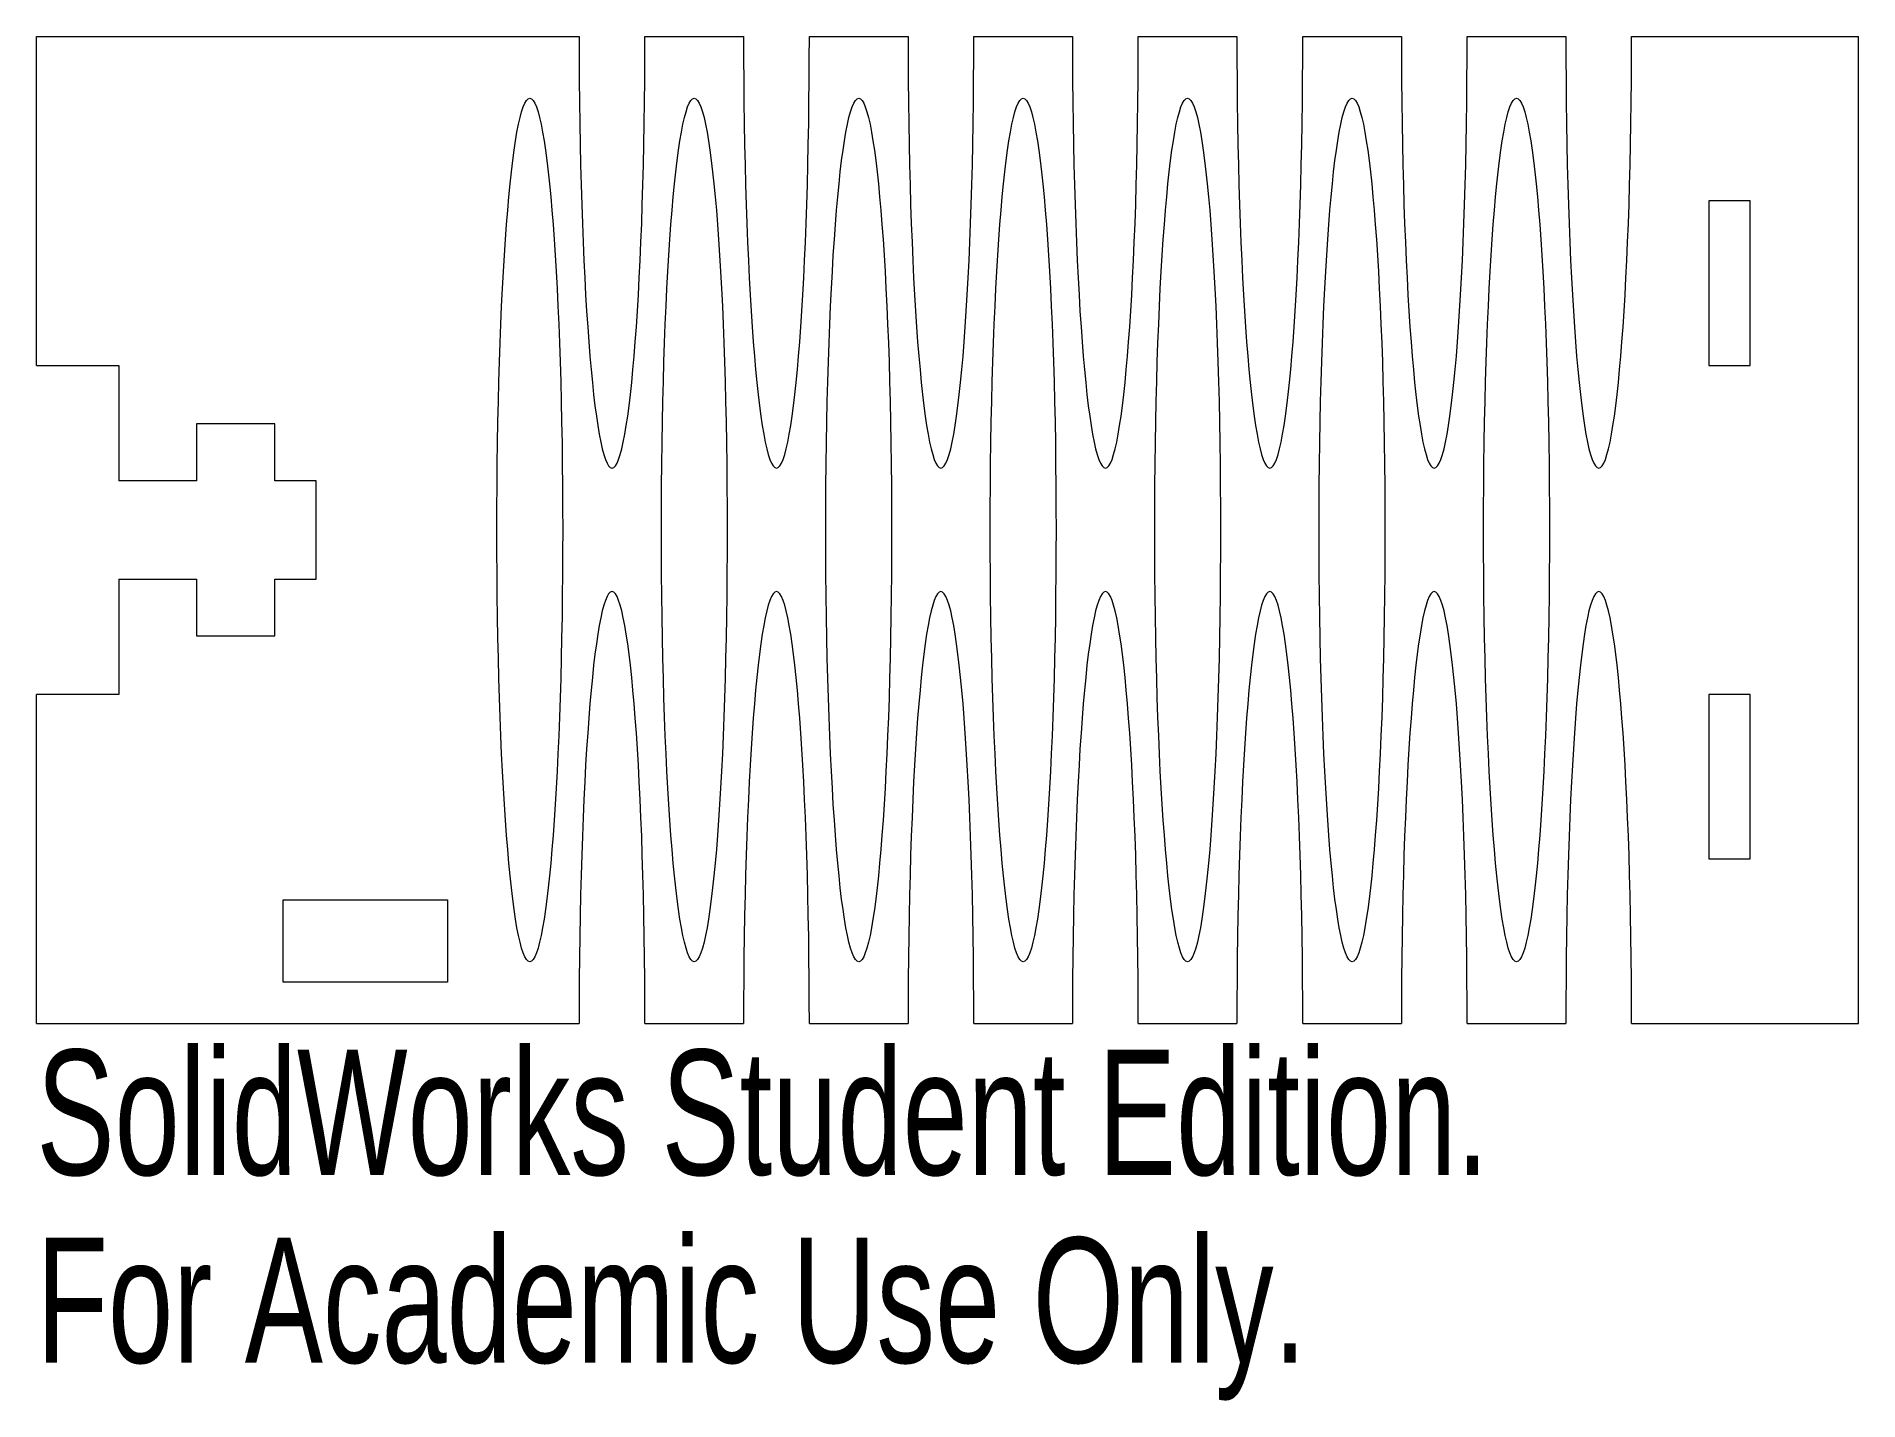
# Model space of a CAD drawing. Header units: inches. Extents: x 0 to 2.77, y -0.64 to 1.44.
import ezdxf

# ---------------------------------------------------------------- set-up
doc = ezdxf.new("R2010")
doc.units = ezdxf.units.IN
doc.header["$MEASUREMENT"] = 0
doc.styles.add('SLDTEXTSTYLE0', font='TXT', dxfattribs={"width": 0.7})

msp = doc.modelspace()

# ---------------------------------------------------------------- linework, layer by layer
at = {"color": 7, "linetype": 'Continuous', "lineweight": 15}
for p, q in [((0, 1.4375), (0.825, 1.4375)), ((0, 0.9375), (0, 1.4375)), ((0.925, 1.4375), (1.075, 1.4375)), ((1.175, 1.4375), (1.325, 1.4375)), ((1.425, 1.4375), (1.575, 1.4375)), ((1.675, 1.4375), (1.825, 1.4375)), ((1.925, 1.4375), (2.075, 1.4375)), ((2.175, 1.4375), (2.325, 1.4375)), ((2.425, 1.4375), (2.77, 1.4375)), ((2.77, -0.0625), (2.77, 1.4375)), ((2.5425, 1.1875), (2.5425, 0.9375)), ((2.605, 1.1875), (2.5425, 1.1875)), ((2.605, 0.9375), (2.605, 1.1875)), ((0, 0.9375), (0.125, 0.9375)), ((0.125, 0.9375), (0.125, 0.76225)), ((2.5425, 0.9375), (2.605, 0.9375)), ((0.243125, 0.84875), (0.243125, 0.76225)), ((0.3625, 0.84875), (0.243125, 0.84875)), ((0.3625, 0.76225), (0.3625, 0.84875)), ((0.243125, 0.76225), (0.125, 0.76225)), ((0.425, 0.76225), (0.3625, 0.76225)), ((0.425, 0.61275), (0.425, 0.76225)), ((0.125, 0.61275), (0.243125, 0.61275)), ((0.125, 0.61275), (0.125, 0.4375)), ((0.243125, 0.61275), (0.243125, 0.52625)), ((0.3625, 0.61275), (0.425, 0.61275)), ((0.3625, 0.52625), (0.3625, 0.61275)), ((0.243125, 0.52625), (0.3625, 0.52625)), ((0.125, 0.4375), (0, 0.4375)), ((0, -0.0625), (0, 0.4375)), ((2.5425, 0.4375), (2.5425, 0.1875)), ((2.605, 0.4375), (2.5425, 0.4375)), ((2.605, 0.1875), (2.605, 0.4375)), ((2.5425, 0.1875), (2.605, 0.1875)), ((0.375, 0), (0.375, 0.125)), ((0.375, 0.125), (0.625, 0.125)), ((0.625, 0.125), (0.625, 0)), ((0.625, 0), (0.375, 0)), ((0, -0.0625), (0.825, -0.0625)), ((0.925, -0.0625), (1.075, -0.0625)), ((1.175, -0.0625), (1.325, -0.0625)), ((1.425, -0.0625), (1.575, -0.0625)), ((1.675, -0.0625), (1.825, -0.0625)), ((1.925, -0.0625), (2.075, -0.0625)), ((2.175, -0.0625), (2.325, -0.0625)), ((2.425, -0.0625), (2.77, -0.0625))]:
    msp.add_line(p, q, dxfattribs=at)
for centre, start_param, end_param in [((0.875, 1.4375), 4.71238898, 7.85398163), ((1.125, 1.4375), 4.71238898, 7.85398163), ((1.375, 1.4375), 4.71238898, 7.85398163), ((1.625, 1.4375), 4.71238898, 7.85398163), ((1.875, 1.4375), 4.71238898, 7.85398163), ((2.125, 1.4375), 4.71238898, 7.85398163), ((2.375, 1.4375), 4.71238898, 7.85398163), ((0.875, -0.0625), 1.57079633, 4.71238898), ((1.125, -0.0625), 1.57079633, 4.71238898), ((1.375, -0.0625), 1.57079633, 4.71238898), ((1.625, -0.0625), 1.57079633, 4.71238898), ((1.875, -0.0625), 1.57079633, 4.71238898), ((2.125, -0.0625), 1.57079633, 4.71238898), ((2.375, -0.0625), 1.57079633, 4.71238898)]:
    msp.add_ellipse(centre, major_axis=(0, -0.65625), ratio=0.07619048, start_param=start_param, end_param=end_param, dxfattribs=at)
for centre in [(0.75, 0.6875), (1, 0.6875), (1.25, 0.6875), (1.5, 0.6875), (1.75, 0.6875), (2, 0.6875), (2.25, 0.6875)]:
    msp.add_ellipse(centre, major_axis=(0, -0.65625), ratio=0.07619048, dxfattribs=at)

# ---------------------------------------------------------------- texts
at = {"color": 7, "linetype": 'Continuous', "char_height": 0.1903, "attachment_point": 1, "style": 'SLDTEXTSTYLE0'}
for s, insert in [('SolidWorks Student Edition.', (0, -0.10264)), ('For Academic Use Only.', (0, -0.38809))]:
    msp.add_mtext(s, dxfattribs=dict(at, insert=insert))

doc.saveas('drawing.dxf')
